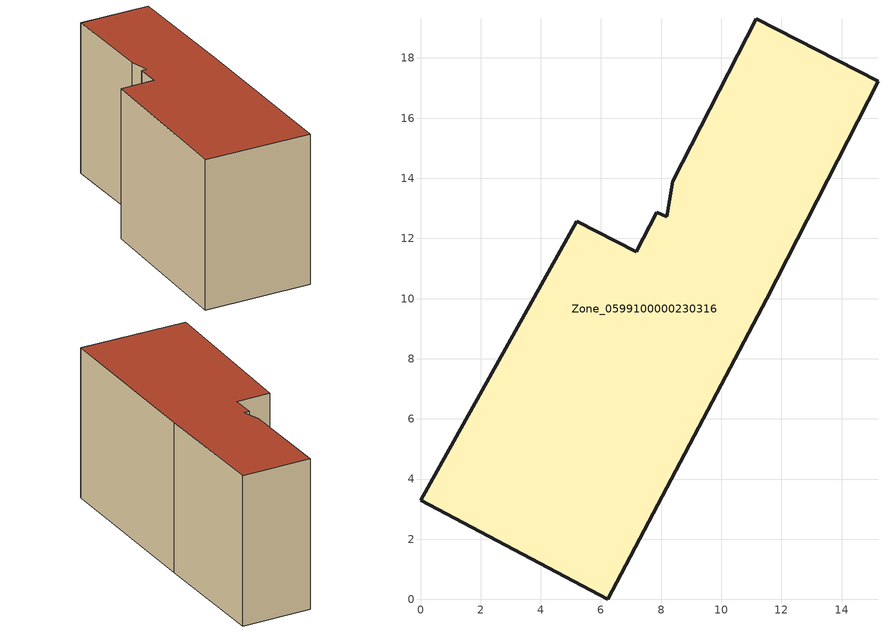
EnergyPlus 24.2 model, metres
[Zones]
Zone_0599100000230316
 floor ground (C_G): 7.85,12.87 8.18,12.72 8.38,13.9 11.16,19.31 15.21,17.23 11.51,10 6.23,0 0,3.29 5.2,12.58 7.18,11.56 z0.05
 wall outside (C_F): 15.21,17.23 11.16,19.31 8.38,13.9 8.18,12.72 7.85,12.87 7.18,11.56 5.2,12.58 0,3.29 6.23,0 11.51,10 15.21,17.23 z0.05:9.89
 roof outside (C_R): 8.18,12.72 7.85,12.87 7.18,11.56 5.2,12.58 0,3.29 6.23,0 11.51,10 15.21,17.23 11.16,19.31 8.38,13.9 z9.89
[BUILDING]
Pand.0599100000230316: North Axis=0; Terrain=City; Loads Convergence Tolerance Value=0.04; Temperature Convergence Tolerance Value=0.4; Solar Distribution=FullExterior; Maximum Number of Warmup Days=25; Minimum Number of Warmup Days=1
[Site:Location]
Rotterdam.The.Hague.AP_ZH_NLD Design_Conditions: Latitude=51.96; Longitude=4.45; Time Zone=1; Elevation=-4.5
[SITE:GROUNDTEMPERATURE:BUILDINGSURFACE]
18, 18, 18, 18, 18, 18, 18, 18, 18, 18, 18, 18
[MATERIAL] Thermal Absorptance=0.9; Solar Absorptance=0.7; Visible Absorptance=0.7
Name | Roughness | Thickness | Conductivity | Density | Specific Heat
G.D.1965 | MediumSmooth | 0.15 | 1 | 540 | 1210
F.D.1965 | Rough | 0.3 | 0.857143 | 1920 | 840
R.D.1965 | MediumRough | 0.2 | 0.08 | 1500 | 1000
[CONSTRUCTION]
C_G: G.D.1965
C_F: F.D.1965
C_R: R.D.1965
[ZONE]
Zone_0599100000230316: Type=1; Multiplier=1; Ceiling Height=Autocalculate; Volume=Autocalculate; Floor Area=autocalculate; Part of Total Floor Area=Yes
[ZONEINFILTRATION:DESIGNFLOWRATE]
Infil_Zone_0599100000230316: Zone or ZoneList or Space or SpaceList=Zone_0599100000230316; Schedule=AlwaysOn; Design Flow Rate Calculation Method=Flow/Area; Flow Rate per Floor Area=0.0042; Constant Term Coefficient=1; Temperature Term Coefficient=0; Velocity Term Coefficient=0; Velocity Squared Term Coefficient=0
[HVACTEMPLATE:ZONE:IDEALLOADSAIRSYSTEM]
Zone_0599100000230316: Maximum Heating Supply Air Temperature=50; Minimum Cooling Supply Air Temperature=13; Maximum Heating Supply Air Humidity Ratio=0.0156; Minimum Cooling Supply Air Humidity Ratio=0.0077; Heating Limit=NoLimit; Cooling Limit=NoLimit; Dehumidification Control Type=ConstantSensibleHeatRatio; Cooling Sensible Heat Ratio=0.7; Dehumidification Setpoint=60; Humidification Control Type=None; Humidification Setpoint=30; Outdoor Air Method=None; Outdoor Air Flow Rate per Person=0.00944; Outdoor Air Flow Rate per Zone Floor Area=0; Outdoor Air Flow Rate per Zone=0; Demand Controlled Ventilation Type=None; Outdoor Air Economizer Type=NoEconomizer; Heat Recovery Type=None; Sensible Heat Recovery Effectiveness=0.7; Latent Heat Recovery Effectiveness=0.65
[ZONECONTROL:THERMOSTAT]
ThermostatControl_Zone_0599100000230316: Zone or ZoneList=Zone_0599100000230316; Control Type Schedule=DualSetpointControlType; Control 1=Thermostat_Zone_0599100000230316; Temperature Difference Between Cutout And Setpoint=0
[THERMOSTATSETPOINT:DUALSETPOINT]
Thermostat_Zone_0599100000230316: Heating Setpoint Temperature Schedule=HeatingSetpoint_Zone_0599100000230316; Cooling Setpoint Temperature Schedule=CoolingSetpoint_Zone_0599100000230316
[SCHEDULE:COMPACT]
HeatingSetpoint_Zone_0599100000230316: Through: 12/31, For: AllDays, Until: 24:00, 21
CoolingSetpoint_Zone_0599100000230316: Through: 12/31, For: AllDays, Until: 24:00, 24
DualSetpointControlType: Through: 12/31, For: AllDays, Until: 24:00, 4
AlwaysOn: Through: 12/31, For: AllDays, Until: 24:00, 1
